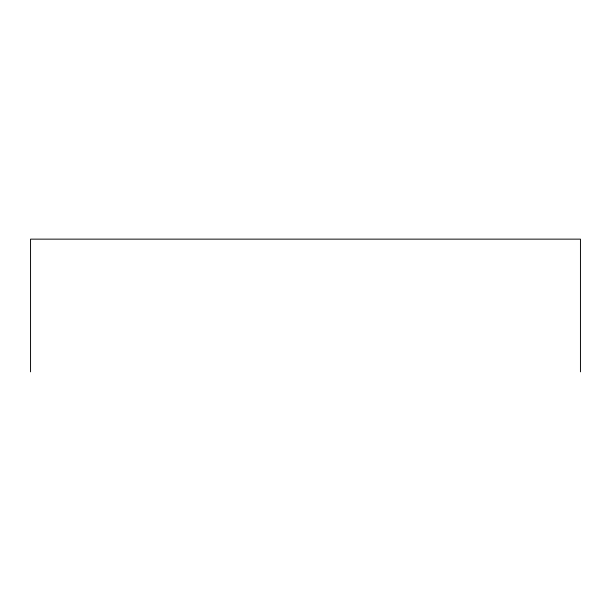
<?xml version="1.0" encoding="UTF-8"?>
<svg xmlns="http://www.w3.org/2000/svg" width="611" height="611" viewBox="0 0 611 611"><rect width="100%" height="100%" fill="white"/><g stroke="black" fill="none" stroke-linecap="round" stroke-linejoin="round"><path stroke-width="0.92" d="M580.45 371.855L580.45 239.145L30.55 239.145L30.55 371.855"/></g></svg>
